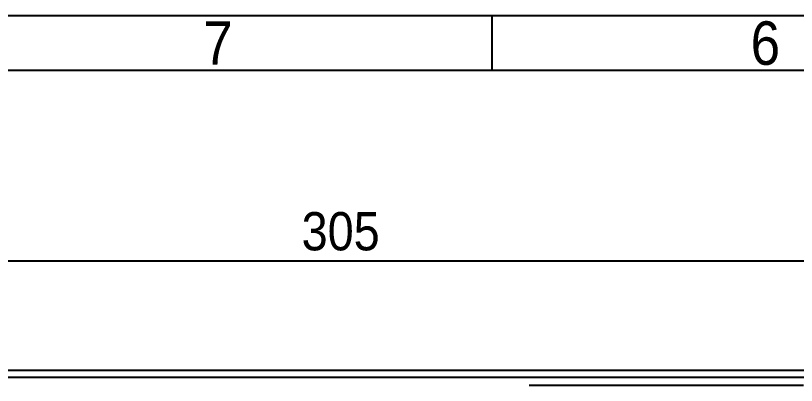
# Model space of a CAD drawing. Extents: x 75 to 2075, y 25 to 1460.
# Drawn here: x 357.4 to 714, y 1290.9 to 1460 of the extents above; entities that cross this region are included whole.
import ezdxf

# ---------------------------------------------------------------- set-up
doc = ezdxf.new("R2010")
doc.units = 0
doc.header["$LTSCALE"] = 5
doc.linetypes.add('SLD-KATı', pattern=[0])
doc.layers.get('0').update_dxf_attribs({"linetype": 'CONTINUOUS'})
doc.styles.add('SLDTEXTSTYLE1', font='GOTHIC.TTF', dxfattribs={"width": 0.913})
doc.dimstyles.new('SLDDIMSTYLE0', dxfattribs={"dimtxt": 17.5, "dimasz": 16.51, "dimexe": 0, "dimexo": 0.0625, "dimgap": 4.375, "dimtad": 1, "dimlfac": 0.6, "dimrnd": 1e-09, "dimzin": 12, "dimtxsty": 'SLDTEXTSTYLE1', "dimsah": 1, "dimcen": 0.09, "dimazin": 3, "dimtfac": 1, "dimtofl": 0, "dimtmove": 0, "dimatfit": 3, "dimtolj": 1, "dimtzin": 12})

# ---------------------------------------------------------------- blocks, each defined once
blk = doc.blocks.new('_D')
at = {"color": 7, "linetype": 'SLD-KATı'}
for p, q in [((245.09, 1301.03), (245.09, 1352.81)), ((753.43, 1301.03), (753.43, 1352.81)), ((245.09, 1347.81), (753.43, 1347.81))]:
    blk.add_line(p, q, dxfattribs=at)
for points in [[(245.09, 1347.81), (261.6, 1345.27), (261.6, 1350.35)], [(753.43, 1347.81), (736.92, 1350.35), (736.92, 1345.27)]]:
    blk.add_solid(points, dxfattribs=at)
at = {"color": 7, "linetype": 'SLD-KATı', "insert": (488.04, 1370.17), "char_height": 17.5, "attachment_point": 1, "style": 'SLDTEXTSTYLE1'}
blk.add_mtext('305', dxfattribs=at)

msp = doc.modelspace()

# ---------------------------------------------------------------- linework, layer by layer
at = {"color": 7, "linetype": 'SLD-KATı'}
for p, q in [((75, 1460), (2075, 1460)), ((575, 1435), (575, 1460)), ((100, 1435), (2050, 1435)), ((726.643, 1297.813), (271.878, 1297.813)), ((725.094, 1294.479), (273.427, 1294.479)), ((717.248, 1290.934), (591.915, 1290.934))]:
    msp.add_line(p, q, dxfattribs=at)

# ---------------------------------------------------------------- texts
at = {"color": 7, "linetype": 'CONTINUOUS', "char_height": 19.844, "attachment_point": 2, "style": 'SLDTEXTSTYLE1'}
for s, insert in [('7', (449.8, 1457.346)), ('6', (699.8, 1457.346))]:
    msp.add_mtext(s, dxfattribs=dict(at, insert=insert))

# ---------------------------------------------------------------- dimensions: what is measured, and where the dimension line sits
at = {"color": 7, "linetype": 'SLD-KATı'}
dim = msp.add_linear_dim(base=(753.427, 1347.813), p1=(245.094, 1296.028), p2=(753.427, 1296.028), dimstyle='SLDDIMSTYLE0', dxfattribs=at)
dim.commit()
dim.dimension.update_dxf_attribs({"geometry": '_D', "text_midpoint": (507.437, 1347.813), "dimtype": 160})

doc.saveas('drawing.dxf')
